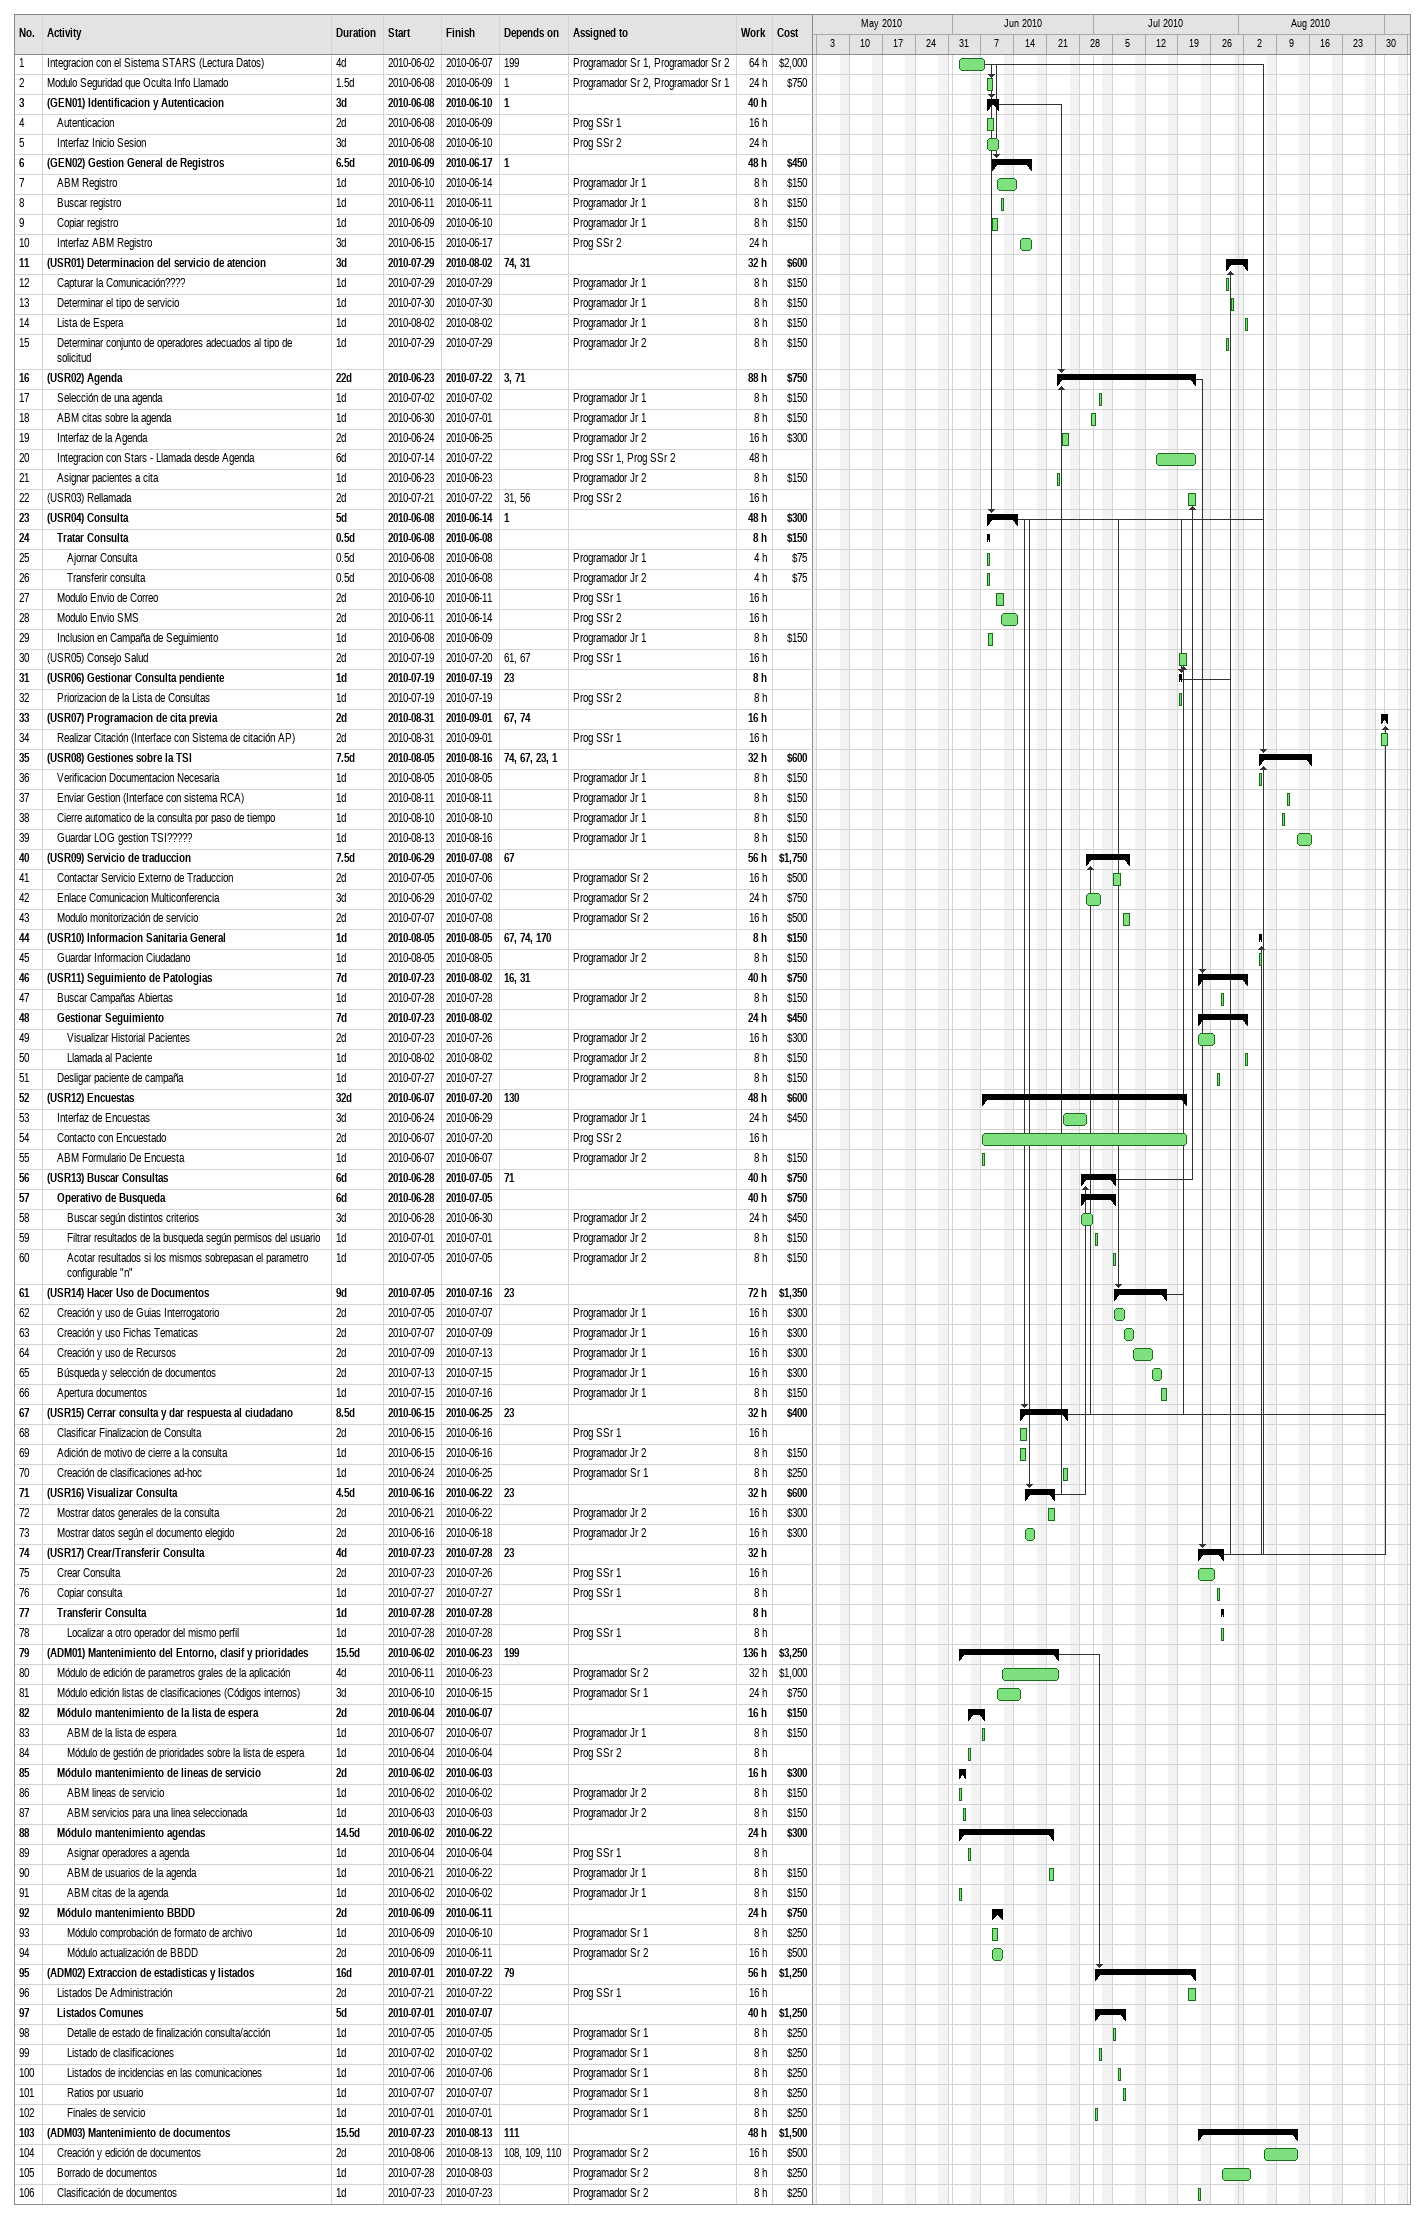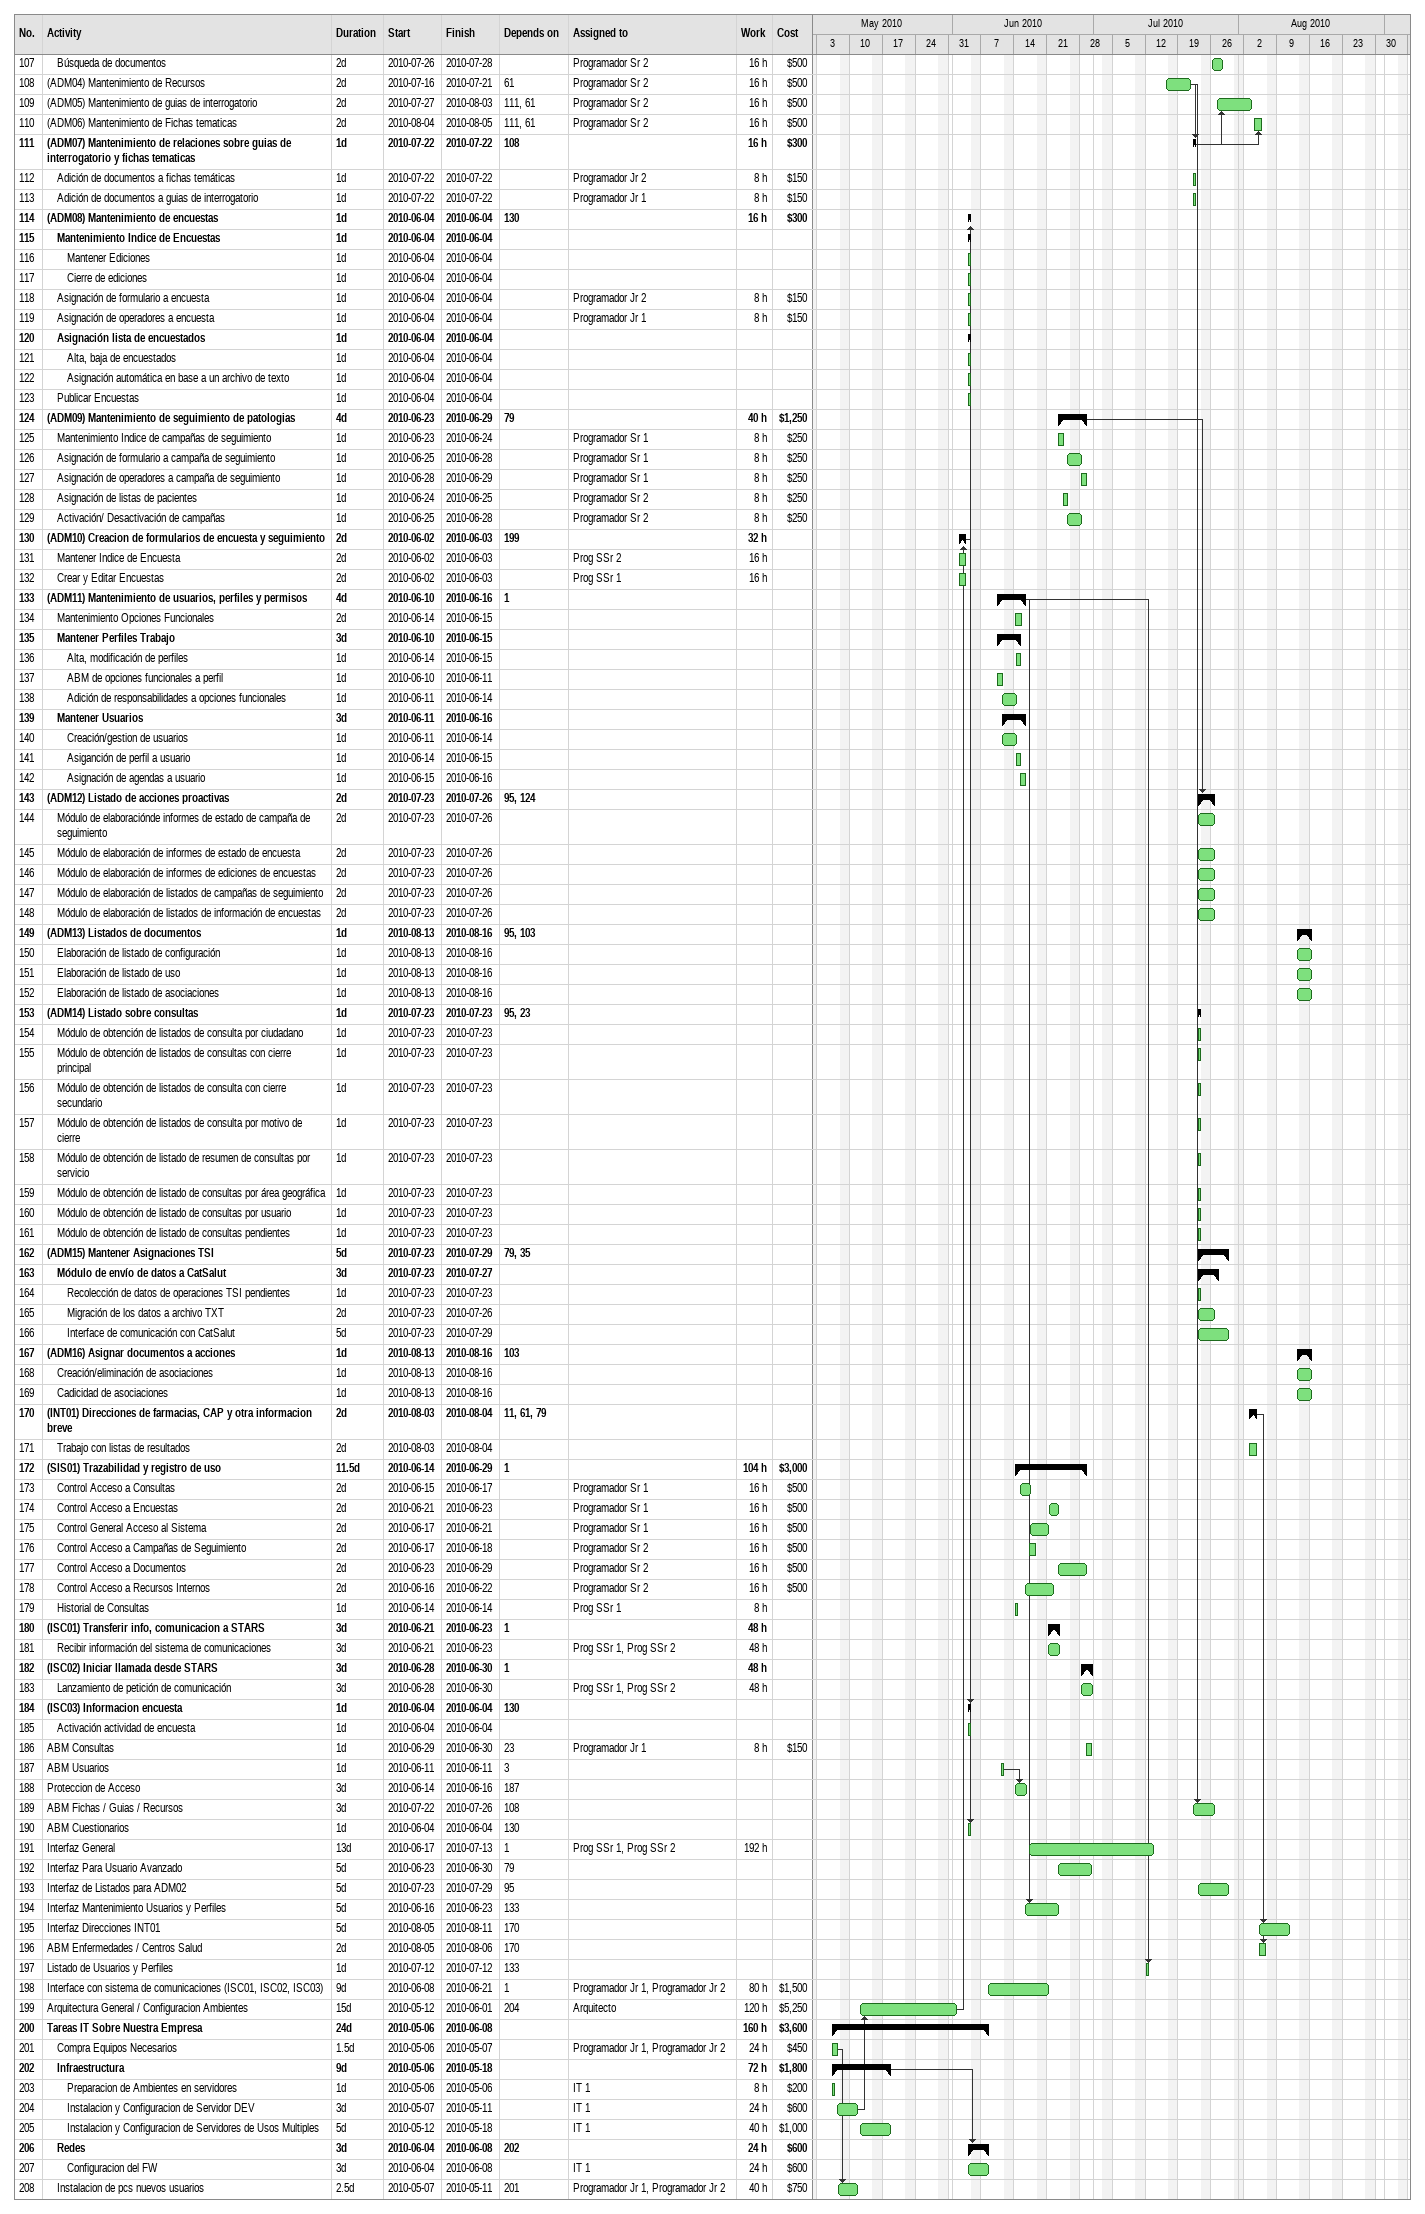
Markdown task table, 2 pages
| ID | Level | Task | Duration | Start | Finish | Predecessors | Resources | Work (h) | Cost ($) |
|---|---|---|---|---|---|---|---|---|---|
| 1 | 1 | Integracion con el Sistema STARS (Lectura Datos) | 4d | 2010-06-02 | 2010-06-07 | 199 | Programador Sr 1, Programador Sr 2 | 64 | 2000 |
| 2 | 1 | Modulo Seguridad que Oculta Info Llamado | 1.5d | 2010-06-08 | 2010-06-09 | 1 | Programador Sr 2, Programador Sr 1 | 24 | 750 |
| 3 | 1 | **(GEN01) Identificacion y Autenticacion** | 3d | 2010-06-08 | 2010-06-10 | 1 |  | 40 |  |
| 4 | 2 | Autenticacion | 2d | 2010-06-08 | 2010-06-09 |  | Prog SSr 1 | 16 |  |
| 5 | 2 | Interfaz Inicio Sesion | 3d | 2010-06-08 | 2010-06-10 |  | Prog SSr 2 | 24 |  |
| 6 | 1 | **(GEN02) Gestion General de Registros** | 6.5d | 2010-06-09 | 2010-06-17 | 1 |  | 48 | 450 |
| 7 | 2 | ABM Registro | 1d | 2010-06-10 | 2010-06-14 |  | Programador Jr 1 | 8 | 150 |
| 8 | 2 | Buscar registro | 1d | 2010-06-11 | 2010-06-11 |  | Programador Jr 1 | 8 | 150 |
| 9 | 2 | Copiar registro | 1d | 2010-06-09 | 2010-06-10 |  | Programador Jr 1 | 8 | 150 |
| 10 | 2 | Interfaz ABM Registro | 3d | 2010-06-15 | 2010-06-17 |  | Prog SSr 2 | 24 |  |
| 11 | 1 | **(USR01) Determinacion del servicio de atencion** | 3d | 2010-07-29 | 2010-08-02 | 74, 31 |  | 32 | 600 |
| 12 | 2 | Capturar la Comunicación???? | 1d | 2010-07-29 | 2010-07-29 |  | Programador Jr 1 | 8 | 150 |
| 13 | 2 | Determinar el tipo de servicio | 1d | 2010-07-30 | 2010-07-30 |  | Programador Jr 1 | 8 | 150 |
| 14 | 2 | Lista de Espera | 1d | 2010-08-02 | 2010-08-02 |  | Programador Jr 1 | 8 | 150 |
| 15 | 2 | Determinar conjunto de operadores adecuados al tipo de solicitud | 1d | 2010-07-29 | 2010-07-29 |  | Programador Jr 2 | 8 | 150 |
| 16 | 1 | **(USR02) Agenda** | 22d | 2010-06-23 | 2010-07-22 | 3, 71 |  | 88 | 750 |
| 17 | 2 | Selección de una agenda | 1d | 2010-07-02 | 2010-07-02 |  | Programador Jr 1 | 8 | 150 |
| 18 | 2 | ABM citas sobre la agenda | 1d | 2010-06-30 | 2010-07-01 |  | Programador Jr 1 | 8 | 150 |
| 19 | 2 | Interfaz de la Agenda | 2d | 2010-06-24 | 2010-06-25 |  | Programador Jr 2 | 16 | 300 |
| 20 | 2 | Integracion con Stars - Llamada desde Agenda | 6d | 2010-07-14 | 2010-07-22 |  | Prog SSr 1, Prog SSr 2 | 48 |  |
| 21 | 2 | Asignar pacientes a cita | 1d | 2010-06-23 | 2010-06-23 |  | Programador Jr 2 | 8 | 150 |
| 22 | 1 | (USR03) Rellamada | 2d | 2010-07-21 | 2010-07-22 | 31, 56 | Prog SSr 2 | 16 |  |
| 23 | 1 | **(USR04) Consulta** | 5d | 2010-06-08 | 2010-06-14 | 1 |  | 48 | 300 |
| 24 | 2 | **Tratar Consulta** | 0.5d | 2010-06-08 | 2010-06-08 |  |  | 8 | 150 |
| 25 | 3 | Ajornar Consulta | 0.5d | 2010-06-08 | 2010-06-08 |  | Programador Jr 1 | 4 | 75 |
| 26 | 3 | Transferir consulta | 0.5d | 2010-06-08 | 2010-06-08 |  | Programador Jr 2 | 4 | 75 |
| 27 | 2 | Modulo Envio de Correo | 2d | 2010-06-10 | 2010-06-11 |  | Prog SSr 1 | 16 |  |
| 28 | 2 | Modulo Envio SMS | 2d | 2010-06-11 | 2010-06-14 |  | Prog SSr 2 | 16 |  |
| 29 | 2 | Inclusion en Campaña de Seguimiento | 1d | 2010-06-08 | 2010-06-09 |  | Programador Jr 1 | 8 | 150 |
| 30 | 1 | (USR05) Consejo Salud | 2d | 2010-07-19 | 2010-07-20 | 61, 67 | Prog SSr 1 | 16 |  |
| 31 | 1 | **(USR06) Gestionar Consulta pendiente** | 1d | 2010-07-19 | 2010-07-19 | 23 |  | 8 |  |
| 32 | 2 | Priorizacion de la Lista de Consultas | 1d | 2010-07-19 | 2010-07-19 |  | Prog SSr 2 | 8 |  |
| 33 | 1 | **(USR07) Programacion de cita previa** | 2d | 2010-08-31 | 2010-09-01 | 67, 74 |  | 16 |  |
| 34 | 2 | Realizar Citación (Interface con Sistema de citación AP) | 2d | 2010-08-31 | 2010-09-01 |  | Prog SSr 1 | 16 |  |
| 35 | 1 | **(USR08) Gestiones sobre la TSI** | 7.5d | 2010-08-05 | 2010-08-16 | 74, 67, 23, 1 |  | 32 | 600 |
| 36 | 2 | Verificacion Documentacion Necesaria | 1d | 2010-08-05 | 2010-08-05 |  | Programador Jr 1 | 8 | 150 |
| 37 | 2 | Enviar Gestion (Interface con sistema RCA) | 1d | 2010-08-11 | 2010-08-11 |  | Programador Jr 1 | 8 | 150 |
| 38 | 2 | Cierre automatico de la consulta por paso de tiempo | 1d | 2010-08-10 | 2010-08-10 |  | Programador Jr 1 | 8 | 150 |
| 39 | 2 | Guardar LOG gestion TSI????? | 1d | 2010-08-13 | 2010-08-16 |  | Programador Jr 1 | 8 | 150 |
| 40 | 1 | **(USR09) Servicio de traduccion** | 7.5d | 2010-06-29 | 2010-07-08 | 67 |  | 56 | 1750 |
| 41 | 2 | Contactar Servicio Externo de Traduccion | 2d | 2010-07-05 | 2010-07-06 |  | Programador Sr 2 | 16 | 500 |
| 42 | 2 | Enlace Comunicacion Multiconferencia | 3d | 2010-06-29 | 2010-07-02 |  | Programador Sr 2 | 24 | 750 |
| 43 | 2 | Modulo monitorización de servicio | 2d | 2010-07-07 | 2010-07-08 |  | Programador Sr 2 | 16 | 500 |
| 44 | 1 | **(USR10) Informacion Sanitaria General** | 1d | 2010-08-05 | 2010-08-05 | 67, 74, 170 |  | 8 | 150 |
| 45 | 2 | Guardar Informacion Ciudadano | 1d | 2010-08-05 | 2010-08-05 |  | Programador Jr 2 | 8 | 150 |
| 46 | 1 | **(USR11) Seguimiento de Patologias** | 7d | 2010-07-23 | 2010-08-02 | 16, 31 |  | 40 | 750 |
| 47 | 2 | Buscar Campañas Abiertas | 1d | 2010-07-28 | 2010-07-28 |  | Programador Jr 2 | 8 | 150 |
| 48 | 2 | **Gestionar Seguimiento** | 7d | 2010-07-23 | 2010-08-02 |  |  | 24 | 450 |
| 49 | 3 | Visualizar Historial Pacientes | 2d | 2010-07-23 | 2010-07-26 |  | Programador Jr 2 | 16 | 300 |
| 50 | 3 | Llamada al Paciente | 1d | 2010-08-02 | 2010-08-02 |  | Programador Jr 2 | 8 | 150 |
| 51 | 2 | Desligar paciente de campaña | 1d | 2010-07-27 | 2010-07-27 |  | Programador Jr 2 | 8 | 150 |
| 52 | 1 | **(USR12) Encuestas** | 32d | 2010-06-07 | 2010-07-20 | 130 |  | 48 | 600 |
| 53 | 2 | Interfaz de Encuestas | 3d | 2010-06-24 | 2010-06-29 |  | Programador Jr 1 | 24 | 450 |
| 54 | 2 | Contacto con Encuestado | 2d | 2010-06-07 | 2010-07-20 |  | Prog SSr 2 | 16 |  |
| 55 | 2 | ABM Formulario De Encuesta | 1d | 2010-06-07 | 2010-06-07 |  | Programador Jr 2 | 8 | 150 |
| 56 | 1 | **(USR13) Buscar Consultas** | 6d | 2010-06-28 | 2010-07-05 | 71 |  | 40 | 750 |
| 57 | 2 | **Operativo de Busqueda** | 6d | 2010-06-28 | 2010-07-05 |  |  | 40 | 750 |
| 58 | 3 | Buscar según distintos criterios | 3d | 2010-06-28 | 2010-06-30 |  | Programador Jr 2 | 24 | 450 |
| 59 | 3 | Filtrar resultados de la busqueda según permisos del usuario | 1d | 2010-07-01 | 2010-07-01 |  | Programador Jr 2 | 8 | 150 |
| 60 | 3 | Acotar resultados si los mismos sobrepasan el parametro configurable "n" | 1d | 2010-07-05 | 2010-07-05 |  | Programador Jr 2 | 8 | 150 |
| 61 | 1 | **(USR14) Hacer Uso de Documentos** | 9d | 2010-07-05 | 2010-07-16 | 23 |  | 72 | 1350 |
| 62 | 2 | Creación y uso de Guias Interrogatorio | 2d | 2010-07-05 | 2010-07-07 |  | Programador Jr 1 | 16 | 300 |
| 63 | 2 | Creación y uso Fichas Tematicas | 2d | 2010-07-07 | 2010-07-09 |  | Programador Jr 1 | 16 | 300 |
| 64 | 2 | Creación y uso de Recursos | 2d | 2010-07-09 | 2010-07-13 |  | Programador Jr 1 | 16 | 300 |
| 65 | 2 | Búsqueda y selección de documentos | 2d | 2010-07-13 | 2010-07-15 |  | Programador Jr 1 | 16 | 300 |
| 66 | 2 | Apertura documentos | 1d | 2010-07-15 | 2010-07-16 |  | Programador Jr 1 | 8 | 150 |
| 67 | 1 | **(USR15) Cerrar consulta y dar respuesta al ciudadano** | 8.5d | 2010-06-15 | 2010-06-25 | 23 |  | 32 | 400 |
| 68 | 2 | Clasificar Finalizacion de Consulta | 2d | 2010-06-15 | 2010-06-16 |  | Prog SSr 1 | 16 |  |
| 69 | 2 | Adición de motivo de cierre a la consulta | 1d | 2010-06-15 | 2010-06-16 |  | Programador Jr 2 | 8 | 150 |
| 70 | 2 | Creación de clasificaciones ad-hoc | 1d | 2010-06-24 | 2010-06-25 |  | Programador Sr 1 | 8 | 250 |
| 71 | 1 | **(USR16) Visualizar Consulta** | 4.5d | 2010-06-16 | 2010-06-22 | 23 |  | 32 | 600 |
| 72 | 2 | Mostrar datos generales de la consulta | 2d | 2010-06-21 | 2010-06-22 |  | Programador Jr 2 | 16 | 300 |
| 73 | 2 | Mostrar datos según el documento elegido | 2d | 2010-06-16 | 2010-06-18 |  | Programador Jr 2 | 16 | 300 |
| 74 | 1 | **(USR17) Crear/Transferir Consulta** | 4d | 2010-07-23 | 2010-07-28 | 23 |  | 32 |  |
| 75 | 2 | Crear Consulta | 2d | 2010-07-23 | 2010-07-26 |  | Prog SSr 1 | 16 |  |
| 76 | 2 | Copiar consulta | 1d | 2010-07-27 | 2010-07-27 |  | Prog SSr 1 | 8 |  |
| 77 | 2 | **Transferir Consulta** | 1d | 2010-07-28 | 2010-07-28 |  |  | 8 |  |
| 78 | 3 | Localizar a otro operador del mismo perfil | 1d | 2010-07-28 | 2010-07-28 |  | Prog SSr 1 | 8 |  |
| 79 | 1 | **(ADM01) Mantenimiento del Entorno, clasif y prioridades** | 15.5d | 2010-06-02 | 2010-06-23 | 199 |  | 136 | 3250 |
| 80 | 2 | Módulo de edición de parametros grales de la aplicación | 4d | 2010-06-11 | 2010-06-23 |  | Programador Sr 2 | 32 | 1000 |
| 81 | 2 | Módulo edición listas de clasificaciones (Códigos internos) | 3d | 2010-06-10 | 2010-06-15 |  | Programador Sr 1 | 24 | 750 |
| 82 | 2 | **Módulo mantenimiento de la lista de espera** | 2d | 2010-06-04 | 2010-06-07 |  |  | 16 | 150 |
| 83 | 3 | ABM de la lista de espera | 1d | 2010-06-07 | 2010-06-07 |  | Programador Jr 1 | 8 | 150 |
| 84 | 3 | Módulo de gestión de prioridades sobre la lista de espera | 1d | 2010-06-04 | 2010-06-04 |  | Prog SSr 2 | 8 |  |
| 85 | 2 | **Módulo mantenimiento de lineas de servicio** | 2d | 2010-06-02 | 2010-06-03 |  |  | 16 | 300 |
| 86 | 3 | ABM lineas de servicio | 1d | 2010-06-02 | 2010-06-02 |  | Programador Jr 2 | 8 | 150 |
| 87 | 3 | ABM servicios para una linea seleccionada | 1d | 2010-06-03 | 2010-06-03 |  | Programador Jr 2 | 8 | 150 |
| 88 | 2 | **Módulo mantenimiento agendas** | 14.5d | 2010-06-02 | 2010-06-22 |  |  | 24 | 300 |
| 89 | 3 | Asignar operadores a agenda | 1d | 2010-06-04 | 2010-06-04 |  | Prog SSr 1 | 8 |  |
| 90 | 3 | ABM de usuarios de la agenda | 1d | 2010-06-21 | 2010-06-22 |  | Programador Jr 1 | 8 | 150 |
| 91 | 3 | ABM citas de la agenda | 1d | 2010-06-02 | 2010-06-02 |  | Programador Jr 1 | 8 | 150 |
| 92 | 2 | **Módulo mantenimiento BBDD** | 2d | 2010-06-09 | 2010-06-11 |  |  | 24 | 750 |
| 93 | 3 | Módulo comprobación de formato de archivo | 1d | 2010-06-09 | 2010-06-10 |  | Programador Sr 1 | 8 | 250 |
| 94 | 3 | Módulo actualización de BBDD | 2d | 2010-06-09 | 2010-06-11 |  | Programador Sr 2 | 16 | 500 |
| 95 | 1 | **(ADM02) Extraccion de estadisticas y listados** | 16d | 2010-07-01 | 2010-07-22 | 79 |  | 56 | 1250 |
| 96 | 2 | Listados De Administración | 2d | 2010-07-21 | 2010-07-22 |  | Prog SSr 1 | 16 |  |
| 97 | 2 | **Listados Comunes** | 5d | 2010-07-01 | 2010-07-07 |  |  | 40 | 1250 |
| 98 | 3 | Detalle de estado de finalización consulta/acción | 1d | 2010-07-05 | 2010-07-05 |  | Programador Sr 1 | 8 | 250 |
| 99 | 3 | Listado de clasificaciones | 1d | 2010-07-02 | 2010-07-02 |  | Programador Sr 1 | 8 | 250 |
| 100 | 3 | Listados de incidencias en las comunicaciones | 1d | 2010-07-06 | 2010-07-06 |  | Programador Sr 1 | 8 | 250 |
| 101 | 3 | Ratios por usuario | 1d | 2010-07-07 | 2010-07-07 |  | Programador Sr 1 | 8 | 250 |
| 102 | 3 | Finales de servicio | 1d | 2010-07-01 | 2010-07-01 |  | Programador Sr 1 | 8 | 250 |
| 103 | 1 | **(ADM03) Mantenimiento de documentos** | 15.5d | 2010-07-23 | 2010-08-13 | 111 |  | 48 | 1500 |
| 104 | 2 | Creación y edición de documentos | 2d | 2010-08-06 | 2010-08-13 | 108, 109, 110 | Programador Sr 2 | 16 | 500 |
| 105 | 2 | Borrado de documentos | 1d | 2010-07-28 | 2010-08-03 |  | Programador Sr 2 | 8 | 250 |
| 106 | 2 | Clasificación de documentos | 1d | 2010-07-23 | 2010-07-23 |  | Programador Sr 2 | 8 | 250 |
| 107 | 2 | Búsqueda de documentos | 2d | 2010-07-26 | 2010-07-28 |  | Programador Sr 2 | 16 | 500 |
| 108 | 1 | (ADM04) Mantenimiento de Recursos | 2d | 2010-07-16 | 2010-07-21 | 61 | Programador Sr 2 | 16 | 500 |
| 109 | 1 | (ADM05) Mantenimiento de guias de interrogatorio | 2d | 2010-07-27 | 2010-08-03 | 111, 61 | Programador Sr 2 | 16 | 500 |
| 110 | 1 | (ADM06) Mantenimiento de Fichas tematicas | 2d | 2010-08-04 | 2010-08-05 | 111, 61 | Programador Sr 2 | 16 | 500 |
| 111 | 1 | **(ADM07) Mantenimiento de relaciones sobre guias de interrogatorio y fichas tematicas** | 1d | 2010-07-22 | 2010-07-22 | 108 |  | 16 | 300 |
| 112 | 2 | Adición de documentos a fichas temáticas | 1d | 2010-07-22 | 2010-07-22 |  | Programador Jr 2 | 8 | 150 |
| 113 | 2 | Adición de documentos a guias de interrogatorio | 1d | 2010-07-22 | 2010-07-22 |  | Programador Jr 1 | 8 | 150 |
| 114 | 1 | **(ADM08) Mantenimiento de encuestas** | 1d | 2010-06-04 | 2010-06-04 | 130 |  | 16 | 300 |
| 115 | 2 | **Mantenimiento Indice de Encuestas** | 1d | 2010-06-04 | 2010-06-04 |  |  |  |  |
| 116 | 3 | Mantener Ediciones | 1d | 2010-06-04 | 2010-06-04 |  |  |  |  |
| 117 | 3 | Cierre de ediciones | 1d | 2010-06-04 | 2010-06-04 |  |  |  |  |
| 118 | 2 | Asignación de formulario a encuesta | 1d | 2010-06-04 | 2010-06-04 |  | Programador Jr 2 | 8 | 150 |
| 119 | 2 | Asignación de operadores a encuesta | 1d | 2010-06-04 | 2010-06-04 |  | Programador Jr 1 | 8 | 150 |
| 120 | 2 | **Asignación lista de encuestados** | 1d | 2010-06-04 | 2010-06-04 |  |  |  |  |
| 121 | 3 | Alta, baja de encuestados | 1d | 2010-06-04 | 2010-06-04 |  |  |  |  |
| 122 | 3 | Asignación automática en base a un archivo de texto | 1d | 2010-06-04 | 2010-06-04 |  |  |  |  |
| 123 | 2 | Publicar Encuestas | 1d | 2010-06-04 | 2010-06-04 |  |  |  |  |
| 124 | 1 | **(ADM09) Mantenimiento de seguimiento de patologias** | 4d | 2010-06-23 | 2010-06-29 | 79 |  | 40 | 1250 |
| 125 | 2 | Mantenimiento Indice de campañas de seguimiento | 1d | 2010-06-23 | 2010-06-24 |  | Programador Sr 1 | 8 | 250 |
| 126 | 2 | Asignación de formulario a campaña de seguimiento | 1d | 2010-06-25 | 2010-06-28 |  | Programador Sr 1 | 8 | 250 |
| 127 | 2 | Asignación de operadores a campaña de seguimiento | 1d | 2010-06-28 | 2010-06-29 |  | Programador Sr 1 | 8 | 250 |
| 128 | 2 | Asignación de listas de pacientes | 1d | 2010-06-24 | 2010-06-25 |  | Programador Sr 2 | 8 | 250 |
| 129 | 2 | Activación/ Desactivación de campañas | 1d | 2010-06-25 | 2010-06-28 |  | Programador Sr 2 | 8 | 250 |
| 130 | 1 | **(ADM10) Creacion de formularios de encuesta y seguimiento** | 2d | 2010-06-02 | 2010-06-03 | 199 |  | 32 |  |
| 131 | 2 | Mantener Indice de Encuesta | 2d | 2010-06-02 | 2010-06-03 |  | Prog SSr 2 | 16 |  |
| 132 | 2 | Crear y Editar Encuestas | 2d | 2010-06-02 | 2010-06-03 |  | Prog SSr 1 | 16 |  |
| 133 | 1 | **(ADM11) Mantenimiento de usuarios, perfiles y permisos** | 4d | 2010-06-10 | 2010-06-16 | 1 |  |  |  |
| 134 | 2 | Mantenimiento Opciones Funcionales | 2d | 2010-06-14 | 2010-06-15 |  |  |  |  |
| 135 | 2 | **Mantener Perfiles Trabajo** | 3d | 2010-06-10 | 2010-06-15 |  |  |  |  |
| 136 | 3 | Alta, modificación de perfiles | 1d | 2010-06-14 | 2010-06-15 |  |  |  |  |
| 137 | 3 | ABM de opciones funcionales a perfil | 1d | 2010-06-10 | 2010-06-11 |  |  |  |  |
| 138 | 3 | Adición de responsabilidades a opciones funcionales | 1d | 2010-06-11 | 2010-06-14 |  |  |  |  |
| 139 | 2 | **Mantener Usuarios** | 3d | 2010-06-11 | 2010-06-16 |  |  |  |  |
| 140 | 3 | Creación/gestion de usuarios | 1d | 2010-06-11 | 2010-06-14 |  |  |  |  |
| 141 | 3 | Asiganción de perfil a usuario | 1d | 2010-06-14 | 2010-06-15 |  |  |  |  |
| 142 | 3 | Asignación de agendas a usuario | 1d | 2010-06-15 | 2010-06-16 |  |  |  |  |
| 143 | 1 | **(ADM12) Listado de acciones proactivas** | 2d | 2010-07-23 | 2010-07-26 | 95, 124 |  |  |  |
| 144 | 2 | Módulo de elaboraciónde informes de estado de campaña de seguimiento | 2d | 2010-07-23 | 2010-07-26 |  |  |  |  |
| 145 | 2 | Módulo de elaboración de informes de estado de encuesta | 2d | 2010-07-23 | 2010-07-26 |  |  |  |  |
| 146 | 2 | Módulo de elaboración de informes de ediciones de encuestas | 2d | 2010-07-23 | 2010-07-26 |  |  |  |  |
| 147 | 2 | Módulo de elaboración de listados de campañas de seguimiento | 2d | 2010-07-23 | 2010-07-26 |  |  |  |  |
| 148 | 2 | Módulo de elaboración de listados de información de encuestas | 2d | 2010-07-23 | 2010-07-26 |  |  |  |  |
| 149 | 1 | **(ADM13) Listados de documentos** | 1d | 2010-08-13 | 2010-08-16 | 95, 103 |  |  |  |
| 150 | 2 | Elaboración de listado de configuración | 1d | 2010-08-13 | 2010-08-16 |  |  |  |  |
| 151 | 2 | Elaboración de listado de uso | 1d | 2010-08-13 | 2010-08-16 |  |  |  |  |
| 152 | 2 | Elaboración de listado de asociaciones | 1d | 2010-08-13 | 2010-08-16 |  |  |  |  |
| 153 | 1 | **(ADM14) Listado sobre consultas** | 1d | 2010-07-23 | 2010-07-23 | 95, 23 |  |  |  |
| 154 | 2 | Módulo de obtención de listados de consulta por ciudadano | 1d | 2010-07-23 | 2010-07-23 |  |  |  |  |
| 155 | 2 | Módulo de obtención de listados de consultas con cierre principal | 1d | 2010-07-23 | 2010-07-23 |  |  |  |  |
| 156 | 2 | Módulo de obtención de listados de consulta con cierre secundario | 1d | 2010-07-23 | 2010-07-23 |  |  |  |  |
| 157 | 2 | Módulo de obtención de listados de consulta por motivo de cierre | 1d | 2010-07-23 | 2010-07-23 |  |  |  |  |
| 158 | 2 | Módulo de obtención de listado de resumen de consultas por servicio | 1d | 2010-07-23 | 2010-07-23 |  |  |  |  |
| 159 | 2 | Módulo de obtención de listado de consultas por área geográfica | 1d | 2010-07-23 | 2010-07-23 |  |  |  |  |
| 160 | 2 | Módulo de obtención de listado de consultas por usuario | 1d | 2010-07-23 | 2010-07-23 |  |  |  |  |
| 161 | 2 | Módulo de obtención de listado de consultas pendientes | 1d | 2010-07-23 | 2010-07-23 |  |  |  |  |
| 162 | 1 | **(ADM15) Mantener Asignaciones TSI** | 5d | 2010-07-23 | 2010-07-29 | 79, 35 |  |  |  |
| 163 | 2 | **Módulo de envío de datos a CatSalut** | 3d | 2010-07-23 | 2010-07-27 |  |  |  |  |
| 164 | 3 | Recolección de datos de operaciones TSI pendientes | 1d | 2010-07-23 | 2010-07-23 |  |  |  |  |
| 165 | 3 | Migración de los datos a archivo TXT | 2d | 2010-07-23 | 2010-07-26 |  |  |  |  |
| 166 | 3 | Interface de comunicación con CatSalut | 5d | 2010-07-23 | 2010-07-29 |  |  |  |  |
| 167 | 1 | **(ADM16) Asignar documentos a acciones** | 1d | 2010-08-13 | 2010-08-16 | 103 |  |  |  |
| 168 | 2 | Creación/eliminación de asociaciones | 1d | 2010-08-13 | 2010-08-16 |  |  |  |  |
| 169 | 2 | Cadicidad de asociaciones | 1d | 2010-08-13 | 2010-08-16 |  |  |  |  |
| 170 | 1 | **(INT01) Direcciones de farmacias, CAP y otra informacion breve** | 2d | 2010-08-03 | 2010-08-04 | 11, 61, 79 |  |  |  |
| 171 | 2 | Trabajo con listas de resultados | 2d | 2010-08-03 | 2010-08-04 |  |  |  |  |
| 172 | 1 | **(SIS01) Trazabilidad y registro de uso** | 11.5d | 2010-06-14 | 2010-06-29 | 1 |  | 104 | 3000 |
| 173 | 2 | Control Acceso a Consultas | 2d | 2010-06-15 | 2010-06-17 |  | Programador Sr 1 | 16 | 500 |
| 174 | 2 | Control Acceso a Encuestas | 2d | 2010-06-21 | 2010-06-23 |  | Programador Sr 1 | 16 | 500 |
| 175 | 2 | Control General Acceso al Sistema | 2d | 2010-06-17 | 2010-06-21 |  | Programador Sr 1 | 16 | 500 |
| 176 | 2 | Control Acceso a Campañas de Seguimiento | 2d | 2010-06-17 | 2010-06-18 |  | Programador Sr 2 | 16 | 500 |
| 177 | 2 | Control Acceso a Documentos | 2d | 2010-06-23 | 2010-06-29 |  | Programador Sr 2 | 16 | 500 |
| 178 | 2 | Control Acceso a Recursos Internos | 2d | 2010-06-16 | 2010-06-22 |  | Programador Sr 2 | 16 | 500 |
| 179 | 2 | Historial de Consultas | 1d | 2010-06-14 | 2010-06-14 |  | Prog SSr 1 | 8 |  |
| 180 | 1 | **(ISC01) Transferir info, comunicacion a STARS** | 3d | 2010-06-21 | 2010-06-23 | 1 |  | 48 |  |
| 181 | 2 | Recibir información del sistema de comunicaciones | 3d | 2010-06-21 | 2010-06-23 |  | Prog SSr 1, Prog SSr 2 | 48 |  |
| 182 | 1 | **(ISC02) Iniciar llamada desde STARS** | 3d | 2010-06-28 | 2010-06-30 | 1 |  | 48 |  |
| 183 | 2 | Lanzamiento de petición de comunicación | 3d | 2010-06-28 | 2010-06-30 |  | Prog SSr 1, Prog SSr 2 | 48 |  |
| 184 | 1 | **(ISC03) Informacion encuesta** | 1d | 2010-06-04 | 2010-06-04 | 130 |  |  |  |
| 185 | 2 | Activación actividad de encuesta | 1d | 2010-06-04 | 2010-06-04 |  |  |  |  |
| 186 | 1 | ABM Consultas | 1d | 2010-06-29 | 2010-06-30 | 23 | Programador Jr 1 | 8 | 150 |
| 187 | 1 | ABM Usuarios | 1d | 2010-06-11 | 2010-06-11 | 3 |  |  |  |
| 188 | 1 | Proteccion de Acceso | 3d | 2010-06-14 | 2010-06-16 | 187 |  |  |  |
| 189 | 1 | ABM Fichas / Guias / Recursos | 3d | 2010-07-22 | 2010-07-26 | 108 |  |  |  |
| 190 | 1 | ABM Cuestionarios | 1d | 2010-06-04 | 2010-06-04 | 130 |  |  |  |
| 191 | 1 | Interfaz General | 13d | 2010-06-17 | 2010-07-13 | 1 | Prog SSr 1, Prog SSr 2 | 192 |  |
| 192 | 1 | Interfaz Para Usuario Avanzado | 5d | 2010-06-23 | 2010-06-30 | 79 |  |  |  |
| 193 | 1 | Interfaz de Listados para ADM02 | 5d | 2010-07-23 | 2010-07-29 | 95 |  |  |  |
| 194 | 1 | Interfaz Mantenimiento Usuarios y Perfiles | 5d | 2010-06-16 | 2010-06-23 | 133 |  |  |  |
| 195 | 1 | Interfaz Direcciones INT01 | 5d | 2010-08-05 | 2010-08-11 | 170 |  |  |  |
| 196 | 1 | ABM Enfermedades / Centros Salud | 2d | 2010-08-05 | 2010-08-06 | 170 |  |  |  |
| 197 | 1 | Listado de Usuarios y Perfiles | 1d | 2010-07-12 | 2010-07-12 | 133 |  |  |  |
| 198 | 1 | Interface con sistema de comunicaciones (ISC01, ISC02, ISC03) | 9d | 2010-06-08 | 2010-06-21 | 1 | Programador Jr 1, Programador Jr 2 | 80 | 1500 |
| 199 | 1 | Arquitectura General / Configuracion Ambientes | 15d | 2010-05-12 | 2010-06-01 | 204 | Arquitecto | 120 | 5250 |
| 200 | 1 | **Tareas IT Sobre Nuestra Empresa** | 24d | 2010-05-06 | 2010-06-08 |  |  | 160 | 3600 |
| 201 | 2 | Compra Equipos Necesarios | 1.5d | 2010-05-06 | 2010-05-07 |  | Programador Jr 1, Programador Jr 2 | 24 | 450 |
| 202 | 2 | **Infraestructura** | 9d | 2010-05-06 | 2010-05-18 |  |  | 72 | 1800 |
| 203 | 3 | Preparacion de Ambientes en servidores | 1d | 2010-05-06 | 2010-05-06 |  | IT 1 | 8 | 200 |
| 204 | 3 | Instalacion y Configuracion de Servidor DEV | 3d | 2010-05-07 | 2010-05-11 |  | IT 1 | 24 | 600 |
| 205 | 3 | Instalacion y Configuracion de Servidores de Usos Multiples | 5d | 2010-05-12 | 2010-05-18 |  | IT 1 | 40 | 1000 |
| 206 | 2 | **Redes** | 3d | 2010-06-04 | 2010-06-08 | 202 |  | 24 | 600 |
| 207 | 3 | Configuracion del FW | 3d | 2010-06-04 | 2010-06-08 |  | IT 1 | 24 | 600 |
| 208 | 2 | Instalacion de pcs nuevos usuarios | 2.5d | 2010-05-07 | 2010-05-11 | 201 | Programador Jr 1, Programador Jr 2 | 40 | 750 |
